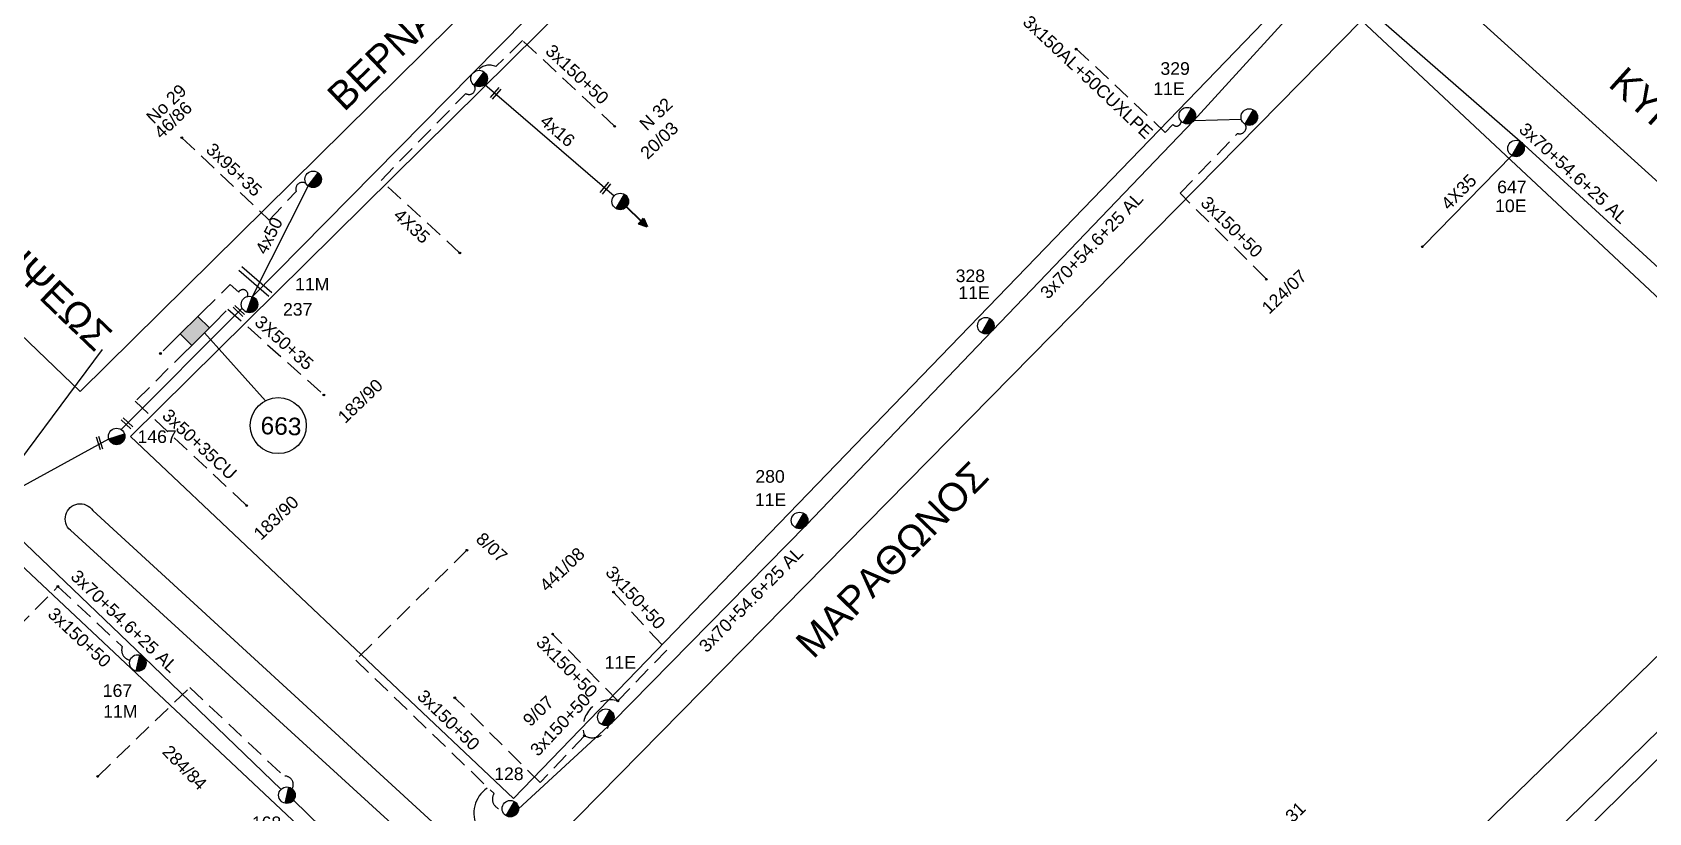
# Model space of a CAD drawing. Header units: millimetres. Extents: x 855 to 3091, y 750 to 2767.
# Drawn here: x 1408.1 to 1638.8, y 1474.4 to 1585.8 of the extents above; entities that cross this region are included whole.
import ezdxf
from ezdxf.enums import TextEntityAlignment as Align

# ---------------------------------------------------------------- set-up
doc = ezdxf.new("R2010")
doc.units = ezdxf.units.MM
doc.linetypes.add('DASHED', pattern=[19.05, 12.7, -6.35])
for name, color, linetype, lineweight in [('3x150+50', 7, 'Continuous', 30), ('3x150AL+50CU', 7, 'Continuous', 30), ('3x150AL+50CUXLPE', 7, 'Continuous', 30), ('3X50+35', 7, 'Continuous', 30), ('3x70+54.6+25 AL', 7, 'SYN_LINE', 30), ('3x95+35', 7, 'Continuous', 30), ('4x16', 7, 'Continuous', 30), ('4X35', 7, 'DASHED', 30), ('4x50', 7, 'Continuous', 30), ('4x50AL', 7, 'Continuous', 30), ('Υπόβαθρο ΔΕΗ', 7, 'Continuous', 30)]:
    doc.layers.add(name, color=color, linetype=linetype, lineweight=lineweight)
for name, color, linetype in [('3x50+35CU', 7, 'Continuous'), ('Link Box 4 Διευθύνσεων', 7, 'Continuous'), ('TEXT ΚΑΛΩΔΙΩΝ', 7, 'Continuous'), ('Άγνωστα', 7, 'Continuous'), ('Επίτονοι', 7, 'Continuous'), ('Μηχανική τομή', 7, 'Continuous'), ('Στύλος ΦΜ', 7, 'Continuous'), ('Στύλος ΦΜ @ 1', 7, 'Continuous'), ('Συνδέσεις', 7, 'Continuous'), ('Τομή', 7, 'Continuous')]:
    doc.layers.add(name, color=color, linetype=linetype)
doc.styles.add('arial', font='arial.ttf')
doc.styles.get("Standard").update_dxf_attribs({"font": 'arial.ttf'})
doc.linetypes.add('SYN_LINE', pattern='A,0.5,-0.0001,["/\\/\\/\\/",Standard,S=0.1,R=0,X=0,Y=-0.05],-0.25', length=0.7501)

# ---------------------------------------------------------------- blocks, each defined once
blk = doc.blocks.new('ΥΠΑΡΧΩΝ ΤΣΙΜΕΝΤΕΝΙΟΣ ΣΤΥΛΟΣ')
at = {"layer": 'Στύλος ΦΜ'}
blk.add_hatch(color=7, dxfattribs=at).paths.add_polyline_path([(-1.29, -2.28, 0.574793), (2.62, 0, 0.268822), (1.3, 2.27)])
at = {"layer": 'Στύλος ΦΜ', "color": 7}
blk.add_line((-1.29, -2.28), (1.3, 2.27), dxfattribs=at)
blk.add_circle((0, 0), 2.62, dxfattribs=at)
at = {"layer": 'Στύλος ΦΜ', "flags": 4}
for tag, p in [('ΑΡΙΘΜΟΣ', (-4.68, 8.05)), ('ΤΥΠΟΣ', (-4.91, 3.03))]:
    blk.add_attdef(tag, p, '', height=4, dxfattribs=at)
blk = doc.blocks.new('LINK BOX 4 ΑΝΑΧΩΡΗΣΕΩΝ')
at = {"layer": 'Link Box 4 Διευθύνσεων', "ltscale": 40}
blk.add_hatch(color=256, dxfattribs=at).paths.add_polyline_path([(-3.54, 0), (-3.54, -4.67), (3.54, -4.67), (3.54, 0)])
for p, q in [((-3.54, 0), (-5.33, 0)), ((5.33, 0), (3.54, 0)), ((-3.54, -4.67), (-5.33, -4.67)), ((5.33, -4.67), (3.54, -4.67))]:
    blk.add_line(p, q, dxfattribs=at)
blk.add_lwpolyline([(-3.54, -4.67), (-3.54, 0), (3.54, 0), (3.54, -4.67)], close=True, dxfattribs=at)
blk = doc.blocks.new('ΜΗΧΑΝΙΚΗ ΤΟΜΗ')
at = {"layer": 'Μηχανική τομή', "ltscale": 40}
for p, q in [((-1.89, 0.78), (5.69, 0.78)), ((-1.89, -0.77), (5.69, -0.77))]:
    blk.add_line(p, q, dxfattribs=at)
blk = doc.blocks.new('_ΣΥΝΔΕΣΗ')
at = {"layer": 'Συνδέσεις', "linetype": 'SYN_LINE', "ltscale": 40}
blk.add_hatch(color=256, dxfattribs=at).paths.add_polyline_path([(0.5, -0.01, 1), (-0.5, -0.01, 1)])
at = {"layer": 'Συνδέσεις'}
blk.add_circle((0, -0.01), 0.5, dxfattribs=at)
blk = doc.blocks.new('ΕΠΙΤΟΝΟΣ')
at = {"layer": 'Επίτονοι', "lineweight": 40, "ltscale": 40}
blk.add_hatch(color=256, dxfattribs=at).paths.add_polyline_path([(-1.13, 6.47), (0, 9.1), (1.13, 6.47)])
for p, q in [((-1.13, 6.47), (0, 9.1)), ((1.13, 6.47), (-1.13, 6.47)), ((-1.13, 6.47), (0, 6.47)), ((0, 9.1), (1.13, 6.47)), ((0, 6.47), (0, 0))]:
    blk.add_line(p, q, dxfattribs=at)
blk = doc.blocks.new('ΤΟΜΗ')
at = {"layer": 'Τομή', "ltscale": 40}
for p, q in [((-5.68, 0), (17.06, 0)), ((-5.68, -2.77), (17.06, -2.77))]:
    blk.add_line(p, q, dxfattribs=at)

msp = doc.modelspace()

# ---------------------------------------------------------------- linework, layer by layer
at = {"layer": '3x150+50', "color": 1, "linetype": 'DASHED', "lineweight": -3, "ltscale": 0.2}
for points in [[(1491.24, 1572.36), (1478.09, 1584.59), (1474.27, 1580.89, 0.339634), (1471.73, 1580.35, -29.010409)], [(1432.38, 1545.87), (1436.36, 1549.77), (1437.57, 1548.72, -0.930566), (1438.82, 1548.09, 35.170409)]]:
    msp.add_lwpolyline(points, format="xyb", dxfattribs=at)
at = {"layer": '3x150+50', "color": 27, "linetype": 'DASHED', "lineweight": -3, "ltscale": 0.2}
for points in [[(1584.17, 1550.67), (1571.94, 1562.82), (1580.16, 1571.34, 0.705142), (1581.24, 1572.65, 8.352046)], [(1491.08, 1505.9), (1498.66, 1497.63), (1491.7, 1490.39, 0.593923), (1486.92, 1485.4), (1480.6, 1478.72), (1468.41, 1490.82)], [(1486.92, 1485.4, 0.493043), (1490.37, 1486.94, -272.333028)]]:
    msp.add_lwpolyline(points, format="xyb", dxfattribs=at)
at = {"layer": '3x150+50', "color": 1, "linetype": 'DASHED', "lineweight": -3, "ltscale": 0.2}
msp.add_lwpolyline([(1428.59, 1542.13), (1426.39, 1539.95)], dxfattribs=at)
at = {"layer": '3x150+50', "color": 6, "linetype": 'DASHED', "lineweight": -3, "ltscale": 0.2}
msp.add_lwpolyline([(1470.14, 1511.87), (1454.28, 1496.2), (1474.01, 1477.16, 0.566179), (1475.16, 1474.89, -26.989968)], format="xyb", dxfattribs=at)
at = {"layer": '3x150+50', "color": 2, "linetype": 'DASHED', "lineweight": -3, "ltscale": 0.2}
msp.add_lwpolyline([(1411.76, 1506.7), (1420.95, 1498.13, 0.477048), (1422.07, 1496.2, -34.695866)], format="xyb", dxfattribs=at)
at = {"layer": '3x150+50', "color": 27, "linetype": 'DASHED', "lineweight": -3, "ltscale": 0.2}
msp.add_lwpolyline([(1491.7, 1490.39), (1482.38, 1499.9)], dxfattribs=at)
at = {"layer": '3x150AL+50CU', "color": 2, "linetype": 'DASHED', "lineweight": -3, "ltscale": 0.2}
msp.add_lwpolyline([(1417.44, 1479.6), (1430.59, 1492.29), (1444.02, 1479.64, -0.612999), (1445.2, 1477.83, -44.085555)], format="xyb", dxfattribs=at)
at = {"layer": '3x150AL+50CUXLPE', "color": 27, "linetype": 'DASHED', "lineweight": -3, "ltscale": 0.2}
msp.add_lwpolyline([(1557.08, 1583.49), (1569.82, 1571.5), (1570.92, 1572.61, 0.729677), (1572.09, 1573.12, -26.118831)], format="xyb", dxfattribs=at)
at = {"layer": '3X50+35', "color": 1, "linetype": 'DASHED', "lineweight": -3, "ltscale": 0.2}
msp.add_lwpolyline([(1434.02, 1544.21), (1436.02, 1546.28), (1449.72, 1534.02)], dxfattribs=at)
at = {"layer": '3x50+35CU', "color": 1, "linetype": 'DASHED', "lineweight": -3, "ltscale": 0.2}
msp.add_lwpolyline([(1430.23, 1540.47), (1422.8, 1533.12), (1438.71, 1518.24)], dxfattribs=at)
at = {"layer": '3x70+54.6+25 AL', "color": 1, "linetype": 'SYN_LINE', "lineweight": -3, "ltscale": 15}
for points in [[(1439.5, 1548.05), (1470.9, 1579.84), (1506.29, 1615.72), (1537.71, 1646.78)], [(1561.92, 1408.92), (1589.89, 1436.72), (1618.48, 1464.83), (1649.24, 1494.89), (1673.38, 1517.2)]]:
    msp.add_lwpolyline(points, dxfattribs=at)
at = {"layer": '3x70+54.6+25 AL', "color": 27, "linetype": 'SYN_LINE', "lineweight": -3, "ltscale": 15}
for points in [[(1477.51, 1474.98), (1490.86, 1487.27), (1518.63, 1515.5), (1545.18, 1543.24), (1573.92, 1573.2), (1592.42, 1593.52)], [(1341.75, 1579.33), (1341.67, 1577.75), (1370.4, 1550.29), (1371.39, 1547.29), (1375.01, 1545.89), (1400.53, 1521.04), (1401.45, 1518.16), (1419.02, 1527.75)], [(1420.8, 1529.08), (1438.06, 1546.4)]]:
    msp.add_lwpolyline(points, dxfattribs=at)
at = {"layer": '3x70+54.6+25 AL', "color": 5, "linetype": 'SYN_LINE', "lineweight": -3, "ltscale": 15}
msp.add_lwpolyline([(1594.02, 1593.3), (1620.48, 1570.22), (1648.76, 1544.36), (1673.75, 1518.75)], dxfattribs=at)
at = {"layer": '3x70+54.6+25 AL', "color": 2, "linetype": 'SYN_LINE', "lineweight": -3, "ltscale": 15}
for points in [[(1341.75, 1579.33), (1340.73, 1576.6), (1371.39, 1547.29), (1401.45, 1518.16), (1424.03, 1496.6), (1443.61, 1477.74)], [(1401.45, 1518.16), (1418.11, 1540.52)], [(1445.4, 1476.21), (1461.31, 1460.67)]]:
    msp.add_lwpolyline(points, dxfattribs=at)
at = {"layer": '3x70+54.6+25 AL', "color": 27, "linetype": 'SYN_LINE', "lineweight": -3, "ltscale": 9}
msp.add_lwpolyline([(1573.92, 1573.2), (1580.67, 1573.4)], dxfattribs=at)
at = {"layer": '3x95+35', "color": 1, "linetype": 'DASHED', "lineweight": -3, "ltscale": 0.2}
msp.add_lwpolyline([(1429.44, 1570.74), (1441.92, 1558.99), (1445.79, 1563.08, -0.778862), (1447.21, 1564.16, -83.238035)], format="xyb", dxfattribs=at)
at = {"layer": '4x16', "color": 1, "linetype": 'Continuous', "lineweight": -3, "ltscale": 0.2}
msp.add_lwpolyline([(1472.7, 1578.34), (1491.15, 1562.42)], dxfattribs=at)
at = {"layer": '4X35', "color": 1, "linetype": 'DASHED', "lineweight": -3, "ltscale": 0.2}
msp.add_lwpolyline([(1469.13, 1554.28), (1457.88, 1564.65), (1469.99, 1577.04, 0.807984), (1471.17, 1578.24, -2.247945)], format="xyb", dxfattribs=at)
at = {"layer": '4X35', "color": 5, "linetype": 'SYN_LINE', "lineweight": -3, "ltscale": 15}
msp.add_lwpolyline([(1619.32, 1568.18), (1606.68, 1555.32)], dxfattribs=at)
at = {"layer": '4x50', "color": 1, "linetype": 'Continuous', "lineweight": -3, "ltscale": 0.2}
msp.add_lwpolyline([(1447.48, 1563.86), (1439.5, 1548.05)], dxfattribs=at)
at = {"layer": '4x50AL', "color": 2, "linetype": 'DASHED', "lineweight": -3, "ltscale": 0.2}
msp.add_lwpolyline([(1403.2, 1497.97), (1411.76, 1506.7)], dxfattribs=at)
at = {"layer": 'Υπόβαθρο ΔΕΗ', "lineweight": -3}
for points in [[(1722.22, 1718.48), (1794.88, 1651.36), (1675.92, 1532.07), (1605.21, 1596.07)], [(1470.55, 1707.63), (1532.02, 1650.15), (1414.93, 1534.51), (1355.06, 1592.01)], [(1538.73, 1643.4), (1590.67, 1594.3), (1476.8, 1476.46), (1422.13, 1528.11)], [(1404.73, 1511.4), (1459.46, 1460), (1342.59, 1340.09), (1283.57, 1394.04)]]:
    msp.add_lwpolyline(points, close=True, dxfattribs=at)
for points in [[(1597.83, 1587.44), (1666.93, 1522.87), (1548.89, 1408.08), (1483.05, 1470.86)], [(1483.05, 1470.86), (1597.83, 1587.44)], [(1432.69, 1542.9), (1441.38, 1533.2)], [(1732.49, 1462.61), (1674.38, 1515.81), (1556.67, 1399.89), (1614.17, 1345.44), (1732.49, 1462.61)]]:
    msp.add_lwpolyline(points, dxfattribs=at)
msp.add_lwpolyline([(1416.74, 1517.55), (1468.08, 1470.44, -0.60623), (1464.95, 1467.79), (1413.55, 1514.72, -1.144018)], format="xyb", close=True, dxfattribs=at)
msp.add_circle((1443.22, 1529.66), 4, dxfattribs=at)
at = {"layer": 'Υπόβαθρο ΔΕΗ', "color": 7, "linetype": 'Continuous', "lineweight": -3, "ltscale": 0.2}
msp.add_arc((1475.45, 1474.36), 4.32, 124.1874, 292.4387, dxfattribs=at)

# ---------------------------------------------------------------- block references
at = {"layer": 'Link Box 4 Διευθύνσεων', "lineweight": -3, "xscale": 0.4999999999999999, "yscale": 0.4999999999999999, "zscale": 0.4999999999999999, "rotation": 44.67805370967861}
msp.add_blockref('LINK BOX 4 ΑΝΑΧΩΡΗΣΕΩΝ', (1430.49, 1544), dxfattribs=at)
at = {"layer": 'Επίτονοι', "lineweight": -3, "xscale": 0.449999999999818, "yscale": 0.449999999999818, "zscale": 0.449999999999818, "rotation": 225.9241615069363}
msp.add_blockref('ΕΠΙΤΟΝΟΣ', (1492.91, 1560.85), dxfattribs=at)
at = {"layer": 'Μηχανική τομή', "lineweight": -3, "zscale": 0.4999999999999997}
for p, xscale, yscale, rotation in [((1473.97, 1576.7), 0.2499999999999998, 0.2499999999999998, 49.78550629045485), ((1489.64, 1563.17), 0.2499999999999998, 0.2499999999999998, 49.78550629045485), ((1437.94, 1545.7), 0.2499999999999999, 0.2499999999999999, 136.7318852410446), ((1421.96, 1529.67), 0.2499999999999999, 0.2499999999999999, 136.7318852410446), ((1417.86, 1526.7), 0.2499999999999999, 0.2499999999999999, 107.5997879167379)]:
    msp.add_blockref('ΜΗΧΑΝΙΚΗ ΤΟΜΗ', p, dxfattribs=dict(at, xscale=xscale, yscale=yscale, rotation=rotation))
at = {"layer": 'Στύλος ΦΜ @ 1', "lineweight": -3, "ltscale": 40, "xscale": 0.4499999999998181, "yscale": 0.4499999999998181, "zscale": 0.4499999999998181, "rotation": 352.5021454697022}
for p in [(1471.88, 1579.18), (1448.19, 1564.8)]:
    msp.add_blockref('ΥΠΑΡΧΩΝ ΤΣΙΜΕΝΤΕΝΙΟΣ ΣΤΥΛΟΣ', p, dxfattribs=at)
at = {"layer": 'Στύλος ΦΜ @ 1', "lineweight": -3, "ltscale": 40}
ref = msp.add_blockref('ΥΠΑΡΧΩΝ ΤΣΙΜΕΝΤΕΝΙΟΣ ΣΤΥΛΟΣ', (1572.97, 1573.89), dxfattribs=dict(at, xscale=0.449999999999818, yscale=0.449999999999818, zscale=0.449999999999818))
ref.add_attrib('ΤΥΠΟΣ', '329', (1569.14, 1579.71), dxfattribs={"layer": 'Στύλος ΦΜ', "height": 1.8, "rotation": 360, "flags": 4})
ref.add_attrib('ΑΡΙΘΜΟΣ', '11E', (1568.12, 1576.84), dxfattribs={"layer": 'Στύλος ΦΜ', "height": 1.8, "rotation": 360, "flags": 4})
at = {"layer": 'Στύλος ΦΜ @ 1', "lineweight": -3, "ltscale": 40, "xscale": 0.4499999999998181, "yscale": 0.4499999999998181, "zscale": 0.4499999999998181}
for p in [(1581.82, 1573.68), (1492.03, 1561.64)]:
    msp.add_blockref('ΥΠΑΡΧΩΝ ΤΣΙΜΕΝΤΕΝΙΟΣ ΣΤΥΛΟΣ', p, dxfattribs=at)
at = {"layer": 'Στύλος ΦΜ @ 1', "lineweight": -3, "ltscale": 40}
ref = msp.add_blockref('ΥΠΑΡΧΩΝ ΤΣΙΜΕΝΤΕΝΙΟΣ ΣΤΥΛΟΣ', (1619.9, 1569.2), dxfattribs=dict(at, xscale=0.4499999999998182, yscale=0.4499999999998182, zscale=0.4499999999998182))
ref.add_attrib('ΤΥΠΟΣ', '10E', (1616.92, 1560.12), dxfattribs={"layer": 'Στύλος ΦΜ', "height": 1.8, "rotation": 360, "flags": 4})
ref.add_attrib('ΑΡΙΘΜΟΣ', '647', (1617.21, 1562.81), dxfattribs={"layer": 'Στύλος ΦΜ', "height": 1.8, "rotation": 360, "flags": 4})
ref = msp.add_blockref('ΥΠΑΡΧΩΝ ΤΣΙΜΕΝΤΕΝΙΟΣ ΣΤΥΛΟΣ', (1439.11, 1546.94), dxfattribs=dict(at, xscale=0.4499999999998182, yscale=0.4499999999998182, zscale=0.4499999999998182, rotation=10.48458992530911))
ref.add_attrib('ΤΥΠΟΣ', '11M', (1445.62, 1548.94), dxfattribs={"layer": 'Στύλος ΦΜ', "height": 1.8, "flags": 4})
ref.add_attrib('ΑΡΙΘΜΟΣ', '237', (1443.89, 1545.35), dxfattribs={"layer": 'Στύλος ΦΜ', "height": 1.8, "flags": 4})
ref = msp.add_blockref('ΥΠΑΡΧΩΝ ΤΣΙΜΕΝΤΕΝΙΟΣ ΣΤΥΛΟΣ', (1544.21, 1543.91), dxfattribs=dict(at, xscale=0.449999999999818, yscale=0.449999999999818, zscale=0.449999999999818))
ref.add_attrib('ΤΥΠΟΣ', '328', (1539.91, 1550.13), dxfattribs={"layer": 'Στύλος ΦΜ', "height": 1.8, "rotation": 360, "flags": 4})
ref.add_attrib('ΑΡΙΘΜΟΣ', '11E', (1540.3, 1547.72), dxfattribs={"layer": 'Στύλος ΦΜ', "height": 1.8, "rotation": 360, "flags": 4})
ref = msp.add_blockref('ΥΠΑΡΧΩΝ ΤΣΙΜΕΝΤΕΝΙΟΣ ΣΤΥΛΟΣ', (1420.14, 1528.11), dxfattribs=dict(at, xscale=0.449999999999818, yscale=0.449999999999818, zscale=0.449999999999818, rotation=317.5096520200824))
ref.add_attrib('ΤΥΠΟΣ', '1467', (1423.12, 1527.18), dxfattribs={"layer": 'Στύλος ΦΜ', "height": 1.8, "flags": 4})
ref = msp.add_blockref('ΥΠΑΡΧΩΝ ΤΣΙΜΕΝΤΕΝΙΟΣ ΣΤΥΛΟΣ', (1517.63, 1516.12), dxfattribs=dict(at, xscale=0.4499999999998181, yscale=0.4499999999998181, zscale=0.4499999999998181))
ref.add_attrib('ΤΥΠΟΣ', '280', (1511.32, 1521.51), dxfattribs={"layer": 'Στύλος ΦΜ', "height": 1.8, "rotation": 360, "flags": 4})
ref.add_attrib('ΑΡΙΘΜΟΣ', '11E', (1511.25, 1518.19), dxfattribs={"layer": 'Στύλος ΦΜ', "height": 1.8, "rotation": 360, "flags": 4})
ref = msp.add_blockref('ΥΠΑΡΧΩΝ ΤΣΙΜΕΝΤΕΝΙΟΣ ΣΤΥΛΟΣ', (1423.17, 1495.79), dxfattribs=dict(at, xscale=0.4499999999998179, yscale=0.4499999999998179, zscale=0.4499999999998179, rotation=16.67343810130761))
ref.add_attrib('ΤΥΠΟΣ', '167', (1418.16, 1490.95), dxfattribs={"layer": 'Στύλος ΦΜ', "height": 1.8, "flags": 4})
ref.add_attrib('ΑΡΙΘΜΟΣ', '11M', (1418.22, 1487.97), dxfattribs={"layer": 'Στύλος ΦΜ', "height": 1.8, "flags": 4})
ref = msp.add_blockref('ΥΠΑΡΧΩΝ ΤΣΙΜΕΝΤΕΝΙΟΣ ΣΤΥΛΟΣ', (1489.97, 1488.04), dxfattribs=dict(at, xscale=0.4499999999998181, yscale=0.4499999999998181, zscale=0.4499999999998181))
ref.add_attrib('ΤΥΠΟΣ', '11E', (1489.81, 1494.96), dxfattribs={"layer": 'Στύλος ΦΜ', "height": 1.8, "rotation": 360, "flags": 4})
ref = msp.add_blockref('ΥΠΑΡΧΩΝ ΤΣΙΜΕΝΤΕΝΙΟΣ ΣΤΥΛΟΣ', (1476.34, 1474.99), dxfattribs=dict(at, xscale=0.449999999999818, yscale=0.449999999999818, zscale=0.449999999999818))
ref.add_attrib('ΤΥΠΟΣ', '128', (1474.04, 1479.07), dxfattribs={"layer": 'Στύλος ΦΜ', "height": 1.8, "flags": 4})
ref = msp.add_blockref('ΥΠΑΡΧΩΝ ΤΣΙΜΕΝΤΕΝΙΟΣ ΣΤΥΛΟΣ', (1444.45, 1476.92), dxfattribs=dict(at, xscale=0.4499999999998179, yscale=0.4499999999998179, zscale=0.4499999999998179, rotation=16.67343810130761))
ref.add_attrib('ΤΥΠΟΣ', '168', (1439.44, 1472.08), dxfattribs={"layer": 'Στύλος ΦΜ', "height": 1.8, "flags": 4})
ref.add_attrib('ΑΡΙΘΜΟΣ', '11E', (1439.5, 1469.1), dxfattribs={"layer": 'Στύλος ΦΜ', "height": 1.8, "flags": 4})
at = {"layer": 'Συνδέσεις', "lineweight": -3, "xscale": 0.25, "yscale": 0.25, "zscale": 0.25}
for p in [(1557.11, 1583.37), (1491.24, 1572.36), (1429.44, 1570.74), (1606.53, 1555.18), (1469.13, 1554.29), (1584.25, 1550.54), (1426.39, 1539.95), (1449.72, 1534.03), (1438.71, 1518.25), (1470.14, 1511.87), (1411.76, 1506.7), (1491.08, 1505.9), (1482.38, 1499.91), (1468.41, 1490.82), (1491.7, 1490.39), (1486.92, 1485.4), (1417.44, 1479.6)]:
    msp.add_blockref('_ΣΥΝΔΕΣΗ', p, dxfattribs=at)
at = {"layer": 'Τομή', "lineweight": -3, "xscale": 0.2499999999999999, "yscale": 0.2499999999999999, "zscale": 0.2499999999999999, "rotation": 138.80357627821}
msp.add_blockref('ΤΟΜΗ', (1440.78, 1549), dxfattribs=at)

# ---------------------------------------------------------------- texts
at = {"lineweight": -3, "ltscale": 40, "char_height": 4, "width": 65.6312, "attachment_point": 1, "style": 'arial'}
for s, insert, rotation in [('BEPNAPΔOY', (1449.85, 1577.22), 43.6978), ('MAPAΘΩNOΣ', (1516.73, 1499), 45.7001)]:
    msp.add_mtext(s, dxfattribs=dict(at, insert=insert, rotation=rotation))
at = {"layer": 'TEXT ΚΑΛΩΔΙΩΝ', "linetype": 'Continuous', "lineweight": -3, "ltscale": 0.2}
for s, rotation, p in [('3x150AL+50CUXLPE', 316.7297, (1558.8, 1579.4)), ('3x150+50', 317.0577, (1485.89, 1579.79)), ('4x16', 319.1999, (1483.1, 1571.74)), ('3x70+54.6+25 AL', 317.5507, (1628.11, 1565.69)), ('3x95+35', 316.7414, (1436.91, 1566.18)), ('4X35', 45.5121, (1611.72, 1563.01)), ('3x70+54.6+25 AL', 46.1885, (1559.32, 1555.37)), ('3x150+50', 315.2181, (1579.32, 1558.02)), ('4X35', 317.3525, (1462.29, 1558.14)), ('4x50', 63.1903, (1441.89, 1556.77)), ('3X50+35', 318.1864, (1444.07, 1541.49)), ('3x50+35CU', 316.9125, (1431.99, 1527)), ('3x70+54.6+25 AL', 45.4665, (1510.69, 1504.86)), ('3x70+54.6+25 AL', 316.3194, (1421.24, 1501.75)), ('3x150+50', 312.5454, (1494.22, 1505.13)), ('3x150+50', 316.9947, (1414.85, 1499.44)), ('3x150+50', 314.4107, (1484.42, 1495.26)), ('3x150+50', 316.0246, (1467.53, 1487.65)), ('3x150+50', 46.5748, (1483.46, 1487))]:
    msp.add_text(s, height=1.8, rotation=rotation, dxfattribs=at).set_placement(p, align=Align.MIDDLE_CENTER)
at = {"layer": 'Άγνωστα', "lineweight": -3, "ltscale": 40, "char_height": 1.8, "width": 12.7137, "attachment_point": 1, "style": 'arial'}
for s, insert, rotation in [('No 29', (1424.18, 1573.9), 43.7075), ('46/86', (1425.29, 1571.75), 43.7075), ('N 32', (1494.59, 1572.93), 43.8277), ('20/03', (1494.7, 1568.83), 43.8277), ('124/07', (1583.41, 1546.74), 43.8277), ('183/90', (1451.52, 1531.16), 43.8277), ('183/90', (1439.5, 1514.5), 43.8277), ('8/07', (1472.5, 1514.59), 317.4734), ('441/08', (1480.33, 1507.13), 43.8277), ('9/07', (1477.94, 1487.89), 43.8277), ('284/84', (1427.82, 1484.25), 314.282), ('No 31', (1583.95, 1471.49), 43.8277)]:
    msp.add_mtext(s, dxfattribs=dict(at, insert=insert, rotation=rotation))
at = {"layer": 'Άγνωστα', "lineweight": -3, "insert": (1440.74, 1530.94), "char_height": 2.5, "width": 13.4112, "attachment_point": 1, "rotation": 358.1643}
msp.add_mtext('663', dxfattribs=at)
at = {"layer": 'Υπόβαθρο ΔΕΗ', "lineweight": -3}
for s, rotation, p in [('ΚΥΠΡΟΥ', 317.8497, (1642.88, 1571.85)), ('ΛΕΩΦ. ΑΝΑΛΗΨΕΩΣ', 316.1564, (1398.82, 1560.33))]:
    msp.add_text(s, height=4, rotation=rotation, dxfattribs=at).set_placement(p, align=Align.MIDDLE_CENTER)

doc.saveas('drawing.dxf')
